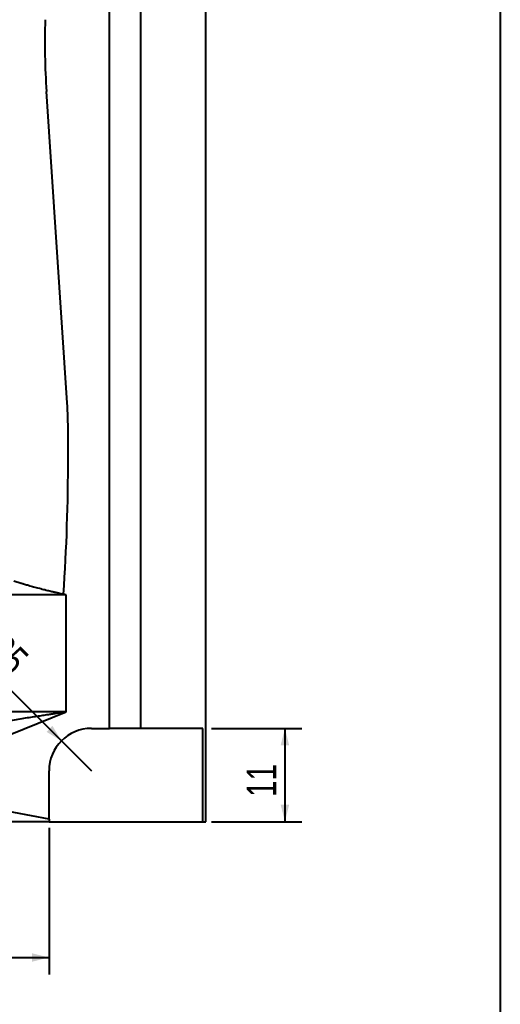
# Model space of a CAD drawing. Header units: millimetres. Extents: x 8 to 867, y 8 to 585.
# Drawn here: x 775.3 to 832, y 139 to 255.2 of the extents above; entities that cross this region are included whole.
import ezdxf

# ---------------------------------------------------------------- set-up
doc = ezdxf.new("R2010")
doc.units = ezdxf.units.MM
doc.layers.add('DIMENSIONS', color=2, linetype='Continuous')
doc.layers.add('OUTLINE', color=7, linetype='Continuous', lineweight=25)
doc.styles.add('SLDTEXTSTYLE0', font='TXT', dxfattribs={"width": 0.75})
doc.dimstyles.new('SLDDIMSTYLE2', dxfattribs={"dimtxt": 3.5, "dimasz": 2, "dimexe": 0, "dimexo": 0.0625, "dimgap": 0.875, "dimtad": 1, "dimrnd": 1e-09, "dimzin": 12, "dimdsep": 46, "dimtxsty": 'SLDTEXTSTYLE0', "dimsah": 1, "dimcen": 0.09, "dimadec": 0, "dimazin": 3, "dimtfac": 1, "dimtofl": 0, "dimtmove": 0, "dimatfit": 3, "dimfxl": 0, "dimfrac": 2, "dimtolj": 1, "dimtzin": 12, "dimarcsym": 0})
doc.dimstyles.new('SLDDIMSTYLE22', dxfattribs={"dimtxt": 3.5, "dimasz": 2, "dimexe": 0, "dimexo": 0.0625, "dimgap": 0.875, "dimtad": 1, "dimrnd": 1e-09, "dimzin": 12, "dimdsep": 46, "dimtxsty": 'SLDTEXTSTYLE0', "dimsah": 1, "dimcen": 0, "dimadec": 0, "dimazin": 3, "dimtfac": 1, "dimtofl": 0, "dimtmove": 0, "dimatfit": 3, "dimfxl": 0, "dimfrac": 2, "dimtolj": 1, "dimtzin": 12, "dimarcsym": 0})

# ---------------------------------------------------------------- blocks, each defined once
blk = doc.blocks.new('_D_56')
at = {"layer": 'DIMENSIONS'}
for p, q in [((778.78, 159.87), (778.78, 142.56)), ((734.78, 155.35), (734.78, 142.56)), ((734.78, 144.56), (778.78, 144.56))]:
    blk.add_line(p, q, dxfattribs=at)
for points in [[(734.78, 144.56), (736.78, 144.06), (736.78, 145.06)], [(778.78, 144.56), (776.78, 145.06), (776.78, 144.06)]]:
    blk.add_solid(points, dxfattribs=at)
at = {"layer": 'DIMENSIONS', "insert": (754.2, 149.08), "char_height": 3.5, "attachment_point": 1, "style": 'SLDTEXTSTYLE0'}
blk.add_mtext('44', dxfattribs=at)
blk = doc.blocks.new('_D_58')
at = {"layer": 'DIMENSIONS'}
for p, q in [((797.93, 171.58), (808.6, 171.58)), ((806.6, 171.58), (806.6, 160.58)), ((797.93, 160.58), (808.6, 160.58))]:
    blk.add_line(p, q, dxfattribs=at)
for points in [[(806.6, 171.58), (806.1, 169.58), (807.1, 169.58)], [(806.6, 160.58), (807.1, 162.58), (806.1, 162.58)]]:
    blk.add_solid(points, dxfattribs=at)
at = {"layer": 'DIMENSIONS', "insert": (802.08, 163.49), "char_height": 3.5, "attachment_point": 1, "rotation": 90, "style": 'SLDTEXTSTYLE0'}
blk.add_mtext('11', dxfattribs=at)
blk = doc.blocks.new('_D_59')
at = {"layer": 'DIMENSIONS'}
for q in [(770.27, 180.09), (783.78, 166.58)]:
    blk.add_line((780.24, 170.11), q, dxfattribs=at)
blk.add_solid([(780.24, 170.11), (779.18, 171.88), (778.48, 171.17)], dxfattribs=at)
at = {"layer": 'DIMENSIONS', "insert": (773.43, 183.26), "char_height": 3.5, "attachment_point": 1, "rotation": 315, "style": 'SLDTEXTSTYLE0'}
blk.add_mtext('R5', dxfattribs=at)

msp = doc.modelspace()

# ---------------------------------------------------------------- linework, layer by layer
at = {"layer": 'OUTLINE'}
for p, q in [((832, 585), (832, 8)), ((785.90051, 171.57876), (785.90051, 429.83342)), ((789.59975, 171.57876), (789.59975, 429.83342)), ((797.2799, 160.57875), (797.2799, 429.83342)), ((780.91528, 209.97944), (778.47387, 246.68914)), ((781.0299, 203.52876), (781.0299, 206.52875)), ((774.60784, 188.99734), (775.50781, 188.7156)), ((777.40873, 188.16857), (777.6562, 188.10272)), ((780.7799, 187.34358), (769.06375, 187.34358)), ((779.56142, 187.6331), (780.49192, 187.42074)), ((780.7799, 187.34358), (780.49192, 187.42074)), ((780.7799, 173.54828), (780.7799, 187.34358)), ((780.7799, 173.54828), (769.06375, 173.54828)), ((772.3299, 170.10876), (780.7799, 173.54828)), ((783.7799, 171.57876), (785.90051, 171.57876)), ((787.7799, 171.57876), (785.90051, 171.57876)), ((789.59975, 171.57876), (787.7799, 171.57876)), ((796.92557, 171.57876), (789.59975, 171.57876)), ((796.92557, 160.57875), (796.92557, 171.57876)), ((778.7799, 160.86938), (778.7799, 166.57876)), ((778.7799, 160.86938), (772.3299, 162.07876)), ((778.7799, 160.57875), (772.11332, 160.57875)), ((778.7799, 160.86938), (778.7799, 160.57875)), ((778.7799, 160.57875), (796.92557, 160.57875)), ((796.92557, 160.57875), (797.2799, 160.57875))]:
    msp.add_line(p, q, dxfattribs=at)
for centre, radius, start, end in [((866.2799, 252.52876), 88, 178.2842334, 183.8049034), ((729.0299, 206.52876), 52, 0, 3.8049034), ((539.60931, 203.52876), 241.42059, 356.1742795, 0), ((783.7799, 166.57876), 5, 90, 180)]:
    msp.add_arc(centre, radius, start, end, dxfattribs=at)
for points, knots in [([(775.50781, 188.7156), (775.54157, 188.70406), (775.6091, 188.68098), (775.77421, 188.62929), (775.98133, 188.56689), (776.22882, 188.49449), (776.5104, 188.41417), (776.8079, 188.33118), (777.11012, 188.24847), (777.3092, 188.1952), (777.40873, 188.16857)], [0, 0, 0, 0, 0.127205291, 0.254423006, 0.381568901, 0.508726884, 0.637856452, 0.766993378, 0.883496624, 1, 1, 1, 1]), ([(777.6562, 188.10272), (777.75972, 188.07531), (777.96677, 188.02051), (778.27886, 187.93983), (778.58313, 187.86267), (778.86851, 187.79195), (779.11784, 187.73178), (779.31714, 187.6853), (779.46914, 187.65142), (779.53066, 187.63921), (779.56142, 187.6331)], [0, 0, 0, 0, 0.121553734, 0.243102324, 0.374725155, 0.506335467, 0.636489954, 0.766633278, 0.88331865, 1, 1, 1, 1]), ([(762.46522, 170.46798), (762.82379, 170.53644), (763.54129, 170.67341), (764.59766, 170.87041), (765.63671, 171.06117), (766.66609, 171.24704), (767.68341, 171.42786), (768.68603, 171.60341), (769.66052, 171.77161), (770.66962, 171.94345), (771.70325, 172.11701), (772.74957, 172.29022), (773.75215, 172.454), (774.70577, 172.60789), (775.60611, 172.75151), (776.43931, 172.88303), (777.20294, 173.00246), (777.89601, 173.10994), (778.47131, 173.19848), (778.94446, 173.27089), (779.33144, 173.32985), (779.67412, 173.38183), (779.96947, 173.42648), (780.218, 173.46395), (780.42076, 173.49443), (780.5804, 173.51839), (780.6945, 173.5355), (780.7665, 173.54627), (780.77543, 173.54761), (780.7799, 173.54828)], [0, 0, 0, 0, 0.034169625, 0.068373463, 0.102577718, 0.136747917, 0.172063023, 0.207415009, 0.242767444, 0.278083034, 0.320713869, 0.363376689, 0.406007899, 0.449831041, 0.493688389, 0.537511865, 0.580950968, 0.624423019, 0.667862369, 0.701363911, 0.734895392, 0.768426947, 0.801928613, 0.834679182, 0.867443676, 0.900194279, 0.933458005, 0.966736273, 1, 1, 1, 1])]:
    msp.add_open_spline(points, degree=3, knots=knots, dxfattribs=at)

# ---------------------------------------------------------------- dimensions: what is measured, and where the dimension line sits
at = {"layer": 'DIMENSIONS'}
dim = msp.add_radius_dim(center=(783.7799, 166.57876), mpoint=(780.24436, 170.11429), dimstyle='SLDDIMSTYLE22', dxfattribs=at)
dim.commit()
dim.dimension.update_dxf_attribs({"geometry": '_D_59', "text_midpoint": (772.02222, 178.33645), "dimtype": 164})
for base, p1, p2, angle, picture, middle in [((806.59522, 160.57876), (796.92557, 171.57876), (796.92557, 160.57876), 90, '_D_58', (806.59522, 166.07876)), ((778.7799, 144.56497), (734.7799, 156.34842), (778.7799, 160.86938), 0, '_D_56', (756.7799, 144.56497))]:
    dim = msp.add_linear_dim(base=base, p1=p1, p2=p2, angle=angle, dimstyle='SLDDIMSTYLE2', dxfattribs=at)
    dim.commit()
    dim.dimension.update_dxf_attribs({"geometry": picture, "text_midpoint": middle, "dimtype": 160})

doc.saveas('drawing.dxf')
